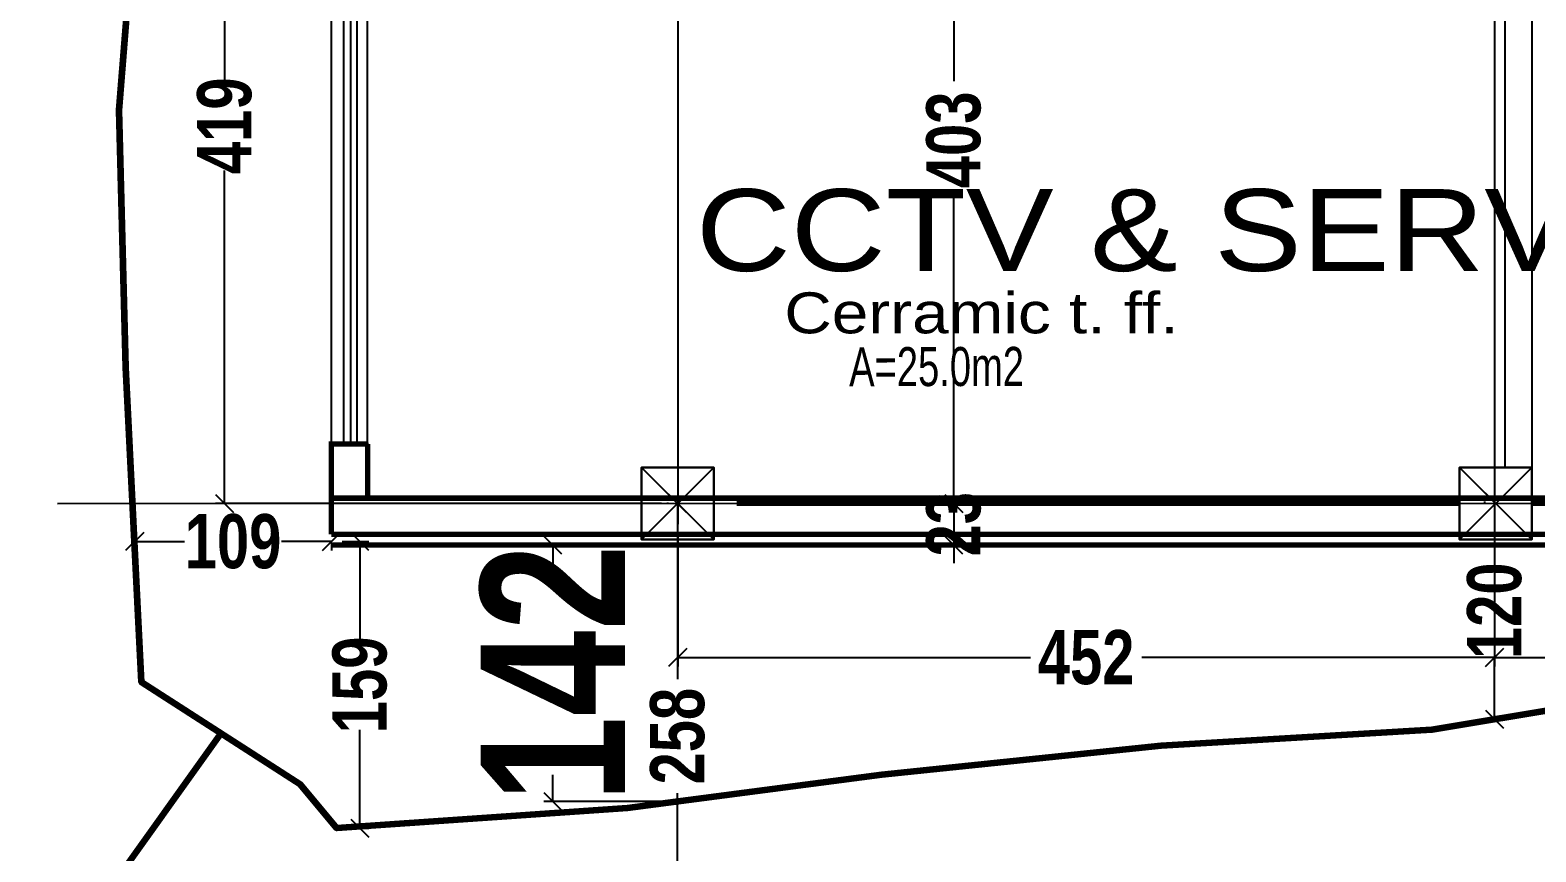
# Model space of a CAD drawing. Extents: x 285329 to 658348, y -83126 to -16980.
# Drawn here: x 327107 to 327941, y -42869 to -42414 of the extents above; entities that cross this region are included whole.
import ezdxf

# ---------------------------------------------------------------- set-up
doc = ezdxf.new("R2010")
doc.units = 0
doc.layers.get('0').update_dxf_attribs({"linetype": 'CONTINUOUS'})
doc.layers.get('DEFPOINTS').update_dxf_attribs({"color": 9, "linetype": 'CONTINUOUS'})
for name, color, linetype, lineweight in [('A-text finishing', 6, 'CONTINUOUS', 13), ('A-text function', 30, 'CONTINUOUS', 20), ('excavation border', 5, 'CONTINUOUS', 30), ('VIS', 8, 'CONTINUOUS', 18)]:
    doc.layers.add(name, color=color, linetype=linetype, lineweight=lineweight)
for name, color, linetype in [('AXIS', 1, 'CONTINUOUS'), ('COLUMN', 5, 'CONTINUOUS'), ('FURNITURE', 4, 'CONTINUOUS'), ('TEXT', 3, 'CONTINUOUS'), ('WALL', 7, 'CONTINUOUS'), ('WALL1', 2, 'CONTINUOUS')]:
    doc.layers.add(name, color=color, linetype=linetype)
doc.styles.add('ARIAL', font='BOD_CB.TTF', dxfattribs={"width": 1.2})
doc.styles.add('CITYBLUEPRINT', font='cityb___.ttf', dxfattribs={"width": 0.8})
doc.styles.get("Standard").update_dxf_attribs({"font": 'sanss___.ttf', "height": 15})
doc.dimstyles.new('50', dxfattribs={"dimtxt": 30, "dimasz": 10, "dimexe": 5, "dimexo": 6, "dimgap": 5, "dimtad": 0, "dimdec": 0, "dimdsep": 46, "dimtxsty": 'CITYBLUEPRINT', "dimblk1": 'OBLIQUE', "dimblk2": 'OBLIQUE', "dimsah": 1, "dimcen": 0.05, "dimdle": 0.03, "dimclre": 22, "dimclrt": 7, "dimadec": 0, "dimazin": 0, "dimtfac": 1, "dimtdec": 0, "dimtix": 1, "dimtmove": 0, "dimatfit": 3, "dimldrblk": 'OBLIQUE', "dimfxl": 1, "dimtolj": 1, "dimtzin": 0, "dimarcsym": 0})

# ---------------------------------------------------------------- blocks, each defined once
blk = doc.blocks.new('cbcb')
at = {"layer": 'AXIS'}
for p, q in [((327577.93, -10741.62), (327577.95, -14318.5)), ((328030.95, -10741.69), (328030.42, -14326.06))]:
    blk.add_line(p, q, dxfattribs=at)
blk = doc.blocks.new('_Oblique')
at = {"color": 0, "lineweight": -2}
blk.add_line((-0.5, -0.5), (0.5, 0.5), dxfattribs=at)
blk = doc.blocks.new('*D2864')
at = {"layer": 'DEFPOINTS', "color": 0, "linetype": 'Continuous', "lineweight": 5, "transparency": 16777216}
for p in [(327614.83, -42273.4), (327614.83, -42676.28), (327618.77, -42676.28)]:
    blk.add_point(p, dxfattribs=at)
at = {"layer": 'VIS', "color": 0, "linetype": 'Continuous', "lineweight": -2, "transparency": 16777216}
for p, q in [((327618.77, -42273.37), (327618.77, -42442.34)), ((327618.77, -42676.31), (327618.77, -42507.34))]:
    blk.add_line(p, q, dxfattribs=at)
at = {"layer": 'VIS', "color": 22, "linetype": 'Continuous', "lineweight": -2, "transparency": 16777216}
for p, q in [((327620.83, -42273.4), (327623.77, -42273.4)), ((327620.83, -42676.28), (327623.77, -42676.28))]:
    blk.add_line(p, q, dxfattribs=at)
at = {"layer": 'VIS', "color": 0, "linetype": 'Continuous', "lineweight": -2, "transparency": 16777216, "xscale": 10, "yscale": 10, "zscale": 10}
for p, rotation in [((327618.77, -42273.4), 90), ((327618.77, -42676.28), 270)]:
    blk.add_blockref('_Oblique', p, dxfattribs=dict(at, rotation=rotation))
at = {"layer": 'VIS', "color": 7, "linetype": 'Continuous', "lineweight": 5, "transparency": 16777216, "insert": (327618.77, -42474.84), "char_height": 30, "attachment_point": 5, "rotation": 90, "style": 'CITYBLUEPRINT'}
blk.add_mtext('\\A1;403', dxfattribs=at)
blk = doc.blocks.new('*D2865')
at = {"layer": 'DEFPOINTS', "color": 0, "linetype": 'Continuous', "lineweight": 5, "transparency": 16777216}
for p in [(327614.83, -42676.28), (327614.83, -42699.37), (327618.77, -42699.37)]:
    blk.add_point(p, dxfattribs=at)
at = {"layer": 'VIS', "color": 0, "linetype": 'Continuous', "lineweight": -2, "transparency": 16777216}
for p, q in [((327618.77, -42676.28), (327618.77, -42666.28)), ((327618.77, -42676.28), (327618.77, -42699.37)), ((327618.77, -42699.37), (327618.77, -42709.37))]:
    blk.add_line(p, q, dxfattribs=at)
at = {"layer": 'VIS', "color": 22, "linetype": 'Continuous', "lineweight": -2, "transparency": 16777216}
for p, q in [((327620.83, -42676.28), (327623.77, -42676.28)), ((327620.83, -42699.37), (327623.77, -42699.37))]:
    blk.add_line(p, q, dxfattribs=at)
at = {"layer": 'VIS', "color": 0, "linetype": 'Continuous', "lineweight": -2, "transparency": 16777216, "xscale": 10, "yscale": 10, "zscale": 10}
for p, rotation in [((327618.77, -42676.28), 270), ((327618.77, -42699.37), 90)]:
    blk.add_blockref('_Oblique', p, dxfattribs=dict(at, rotation=rotation))
at = {"layer": 'VIS', "color": 7, "linetype": 'Continuous', "lineweight": 5, "transparency": 16777216, "insert": (327618.77, -42687.82), "char_height": 30, "attachment_point": 5, "rotation": 90, "style": 'CITYBLUEPRINT'}
blk.add_mtext('\\A1;23', dxfattribs=at)
blk = doc.blocks.new('*D3010')
at = {"layer": 'DEFPOINTS', "color": 0, "linetype": 'Continuous', "lineweight": 5, "transparency": 16777216}
for p in [(327208.88, -42257.74), (327214.88, -42676.28), (327462.94, -42676.28)]:
    blk.add_point(p, dxfattribs=at)
at = {"layer": 'VIS', "color": 0, "linetype": 'Continuous', "lineweight": -2, "transparency": 16777216}
for p, q in [((327214.88, -42257.71), (327214.88, -42442.17)), ((327214.88, -42676.31), (327214.88, -42491.86))]:
    blk.add_line(p, q, dxfattribs=at)
at = {"layer": 'VIS', "color": 22, "linetype": 'Continuous', "lineweight": -2, "transparency": 16777216}
for p, q in [((327214.88, -42257.74), (327219.88, -42257.74)), ((327456.94, -42676.28), (327209.88, -42676.28))]:
    blk.add_line(p, q, dxfattribs=at)
at = {"layer": 'VIS', "color": 0, "linetype": 'Continuous', "lineweight": -2, "transparency": 16777216, "xscale": 10, "yscale": 10, "zscale": 10}
for p, rotation in [((327214.88, -42257.74), 90), ((327214.88, -42676.28), 270)]:
    blk.add_blockref('_Oblique', p, dxfattribs=dict(at, rotation=rotation))
at = {"layer": 'VIS', "color": 7, "linetype": 'Continuous', "lineweight": 5, "transparency": 16777216, "insert": (327214.88, -42467.01), "char_height": 30, "attachment_point": 5, "rotation": 90, "style": 'CITYBLUEPRINT'}
blk.add_mtext('\\A1;419', dxfattribs=at)
blk = doc.blocks.new('*D3013')
at = {"layer": 'DEFPOINTS', "color": 0, "linetype": 'Continuous', "lineweight": 5, "transparency": 16777216}
for p in [(327465.85, -42687.7), (327918.33, -42695.27), (327918.33, -42761.65)]:
    blk.add_point(p, dxfattribs=at)
at = {"layer": 'VIS', "color": 22, "linetype": 'Continuous', "lineweight": -2, "transparency": 16777216}
for p, q in [((327465.85, -42693.7), (327465.85, -42766.65)), ((327918.33, -42701.27), (327918.33, -42766.65))]:
    blk.add_line(p, q, dxfattribs=at)
at = {"layer": 'VIS', "color": 0, "linetype": 'Continuous', "lineweight": -2, "transparency": 16777216}
for p, q in [((327465.82, -42761.65), (327661.22, -42761.65)), ((327918.36, -42761.65), (327722.96, -42761.65))]:
    blk.add_line(p, q, dxfattribs=at)
at = {"layer": 'VIS', "color": 0, "linetype": 'Continuous', "lineweight": -2, "transparency": 16777216, "xscale": 10, "yscale": 10, "zscale": 10, "rotation": 180}
blk.add_blockref('_Oblique', (327465.85, -42761.65), dxfattribs=at)
at = {"layer": 'VIS', "color": 0, "linetype": 'Continuous', "lineweight": -2, "transparency": 16777216, "xscale": 10, "yscale": 10, "zscale": 10}
blk.add_blockref('_Oblique', (327918.33, -42761.65), dxfattribs=at)
at = {"layer": 'VIS', "color": 7, "linetype": 'Continuous', "lineweight": 5, "transparency": 16777216, "insert": (327692.09, -42761.65), "char_height": 30, "attachment_point": 5, "style": 'CITYBLUEPRINT'}
blk.add_mtext('\\A1;452', dxfattribs=at)
blk = doc.blocks.new('*D3014')
at = {"layer": 'DEFPOINTS', "color": 0, "linetype": 'Continuous', "lineweight": 5, "transparency": 16777216}
for p in [(327918.33, -42695.27), (328558.65, -42695.27), (328558.65, -42761.65)]:
    blk.add_point(p, dxfattribs=at)
at = {"layer": 'VIS', "color": 22, "linetype": 'Continuous', "lineweight": -2, "transparency": 16777216}
for p, q in [((327918.33, -42701.27), (327918.33, -42766.65)), ((328558.65, -42701.27), (328558.65, -42766.65))]:
    blk.add_line(p, q, dxfattribs=at)
at = {"layer": 'VIS', "color": 0, "linetype": 'Continuous', "lineweight": -2, "transparency": 16777216}
for p, q in [((327918.3, -42761.65), (328204.99, -42761.65)), ((328558.68, -42761.65), (328271.99, -42761.65))]:
    blk.add_line(p, q, dxfattribs=at)
at = {"layer": 'VIS', "color": 0, "linetype": 'Continuous', "lineweight": -2, "transparency": 16777216, "xscale": 10, "yscale": 10, "zscale": 10, "rotation": 180}
blk.add_blockref('_Oblique', (327918.33, -42761.65), dxfattribs=at)
at = {"layer": 'VIS', "color": 0, "linetype": 'Continuous', "lineweight": -2, "transparency": 16777216, "xscale": 10, "yscale": 10, "zscale": 10}
blk.add_blockref('_Oblique', (328558.65, -42761.65), dxfattribs=at)
at = {"layer": 'VIS', "color": 7, "linetype": 'Continuous', "lineweight": 5, "transparency": 16777216, "insert": (328238.49, -42761.65), "char_height": 30, "attachment_point": 5, "style": 'CITYBLUEPRINT'}
blk.add_mtext('\\A1;640', dxfattribs=at)
blk = doc.blocks.new('*D3015')
at = {"layer": 'DEFPOINTS', "color": 0, "linetype": 'Continuous', "lineweight": 5, "transparency": 16777216}
for p in [(327465.78, -42676.21), (327465.78, -42934.25), (327465.78, -42934.25)]:
    blk.add_point(p, dxfattribs=at)
at = {"layer": 'VIS', "color": 22, "linetype": 'Continuous', "lineweight": -2, "transparency": 16777216}
for p, q in [((327459.78, -42676.21), (327460.78, -42676.21)), ((327459.78, -42934.25), (327460.78, -42934.25))]:
    blk.add_line(p, q, dxfattribs=at)
at = {"layer": 'VIS', "color": 0, "linetype": 'Continuous', "lineweight": -2, "transparency": 16777216}
for p, q in [((327465.78, -42676.18), (327465.78, -42773.66)), ((327465.78, -42934.28), (327465.78, -42836.8))]:
    blk.add_line(p, q, dxfattribs=at)
at = {"layer": 'VIS', "color": 0, "linetype": 'Continuous', "lineweight": -2, "transparency": 16777216, "xscale": 10, "yscale": 10, "zscale": 10}
for p, rotation in [((327465.78, -42676.21), 90), ((327465.78, -42934.25), 270)]:
    blk.add_blockref('_Oblique', p, dxfattribs=dict(at, rotation=rotation))
at = {"layer": 'VIS', "color": 7, "linetype": 'Continuous', "lineweight": 5, "transparency": 16777216, "insert": (327465.78, -42805.23), "char_height": 30, "attachment_point": 5, "rotation": 90, "style": 'CITYBLUEPRINT'}
blk.add_mtext('\\A1;258', dxfattribs=at)
blk = doc.blocks.new('*D3069')
at = {"layer": 'DEFPOINTS', "color": 0, "linetype": 'Continuous', "lineweight": 5, "transparency": 16777216}
for p in [(327918.33, -42675.64), (327918.33, -42795.87), (327918.37, -42795.87)]:
    blk.add_point(p, dxfattribs=at)
at = {"layer": 'VIS', "color": 22, "linetype": 'Continuous', "lineweight": -2, "transparency": 16777216}
for p, q in [((327912.33, -42675.64), (327913.33, -42675.64)), ((327912.37, -42795.87), (327913.33, -42795.87))]:
    blk.add_line(p, q, dxfattribs=at)
at = {"layer": 'VIS', "color": 0, "linetype": 'Continuous', "lineweight": -2, "transparency": 16777216}
for p, q in [((327918.33, -42675.61), (327918.33, -42708.52)), ((327918.33, -42795.9), (327918.33, -42762.99))]:
    blk.add_line(p, q, dxfattribs=at)
at = {"layer": 'VIS', "color": 0, "linetype": 'Continuous', "lineweight": -2, "transparency": 16777216, "xscale": 10, "yscale": 10, "zscale": 10}
for p, rotation in [((327918.33, -42675.64), 90), ((327918.33, -42795.87), 270)]:
    blk.add_blockref('_Oblique', p, dxfattribs=dict(at, rotation=rotation))
at = {"layer": 'VIS', "color": 7, "linetype": 'Continuous', "lineweight": 5, "transparency": 16777216, "insert": (327918.33, -42735.76), "char_height": 30, "attachment_point": 5, "rotation": 90, "style": 'CITYBLUEPRINT'}
blk.add_mtext('\\A1;120', dxfattribs=at)
blk = doc.blocks.new('*D3070')
at = {"layer": 'DEFPOINTS', "color": 0, "linetype": 'Continuous', "lineweight": 5, "transparency": 16777216}
for p in [(327165.06, -42697.41), (327274.06, -42693.37), (327165.06, -42698.74)]:
    blk.add_point(p, dxfattribs=at)
at = {"layer": 'VIS', "color": 0, "linetype": 'Continuous', "lineweight": -2, "transparency": 16777216}
for p, q in [((327165.03, -42697.41), (327192.74, -42697.41)), ((327274.09, -42697.41), (327246.38, -42697.41))]:
    blk.add_line(p, q, dxfattribs=at)
at = {"layer": 'VIS', "color": 22, "linetype": 'Continuous', "lineweight": -2, "transparency": 16777216}
for p, q in [((327165.06, -42692.74), (327165.06, -42692.41)), ((327274.06, -42699.37), (327274.06, -42702.41))]:
    blk.add_line(p, q, dxfattribs=at)
at = {"layer": 'VIS', "color": 0, "linetype": 'Continuous', "lineweight": -2, "transparency": 16777216, "xscale": 10, "yscale": 10, "zscale": 10, "rotation": 180}
blk.add_blockref('_Oblique', (327165.06, -42697.41), dxfattribs=at)
at = {"layer": 'VIS', "color": 0, "linetype": 'Continuous', "lineweight": -2, "transparency": 16777216, "xscale": 10, "yscale": 10, "zscale": 10}
blk.add_blockref('_Oblique', (327274.06, -42697.41), dxfattribs=at)
at = {"layer": 'VIS', "color": 7, "linetype": 'Continuous', "lineweight": 5, "transparency": 16777216, "insert": (327219.56, -42697.41), "char_height": 30, "attachment_point": 5, "style": 'CITYBLUEPRINT'}
blk.add_mtext('\\A1;109', dxfattribs=at)
blk = doc.blocks.new('*D3071')
at = {"layer": 'DEFPOINTS', "color": 0, "linetype": 'Continuous', "lineweight": 5, "transparency": 16777216}
for p in [(327274.06, -42697.41), (327277.11, -42856.2), (327289.78, -42856.2)]:
    blk.add_point(p, dxfattribs=at)
at = {"layer": 'VIS', "color": 22, "linetype": 'Continuous', "lineweight": -2, "transparency": 16777216}
for p, q in [((327280.06, -42697.41), (327294.78, -42697.41)), ((327283.11, -42856.2), (327294.78, -42856.2))]:
    blk.add_line(p, q, dxfattribs=at)
at = {"layer": 'VIS', "color": 0, "linetype": 'Continuous', "lineweight": -2, "transparency": 16777216}
for p, q in [((327289.78, -42697.38), (327289.78, -42751.83)), ((327289.78, -42856.23), (327289.78, -42801.79))]:
    blk.add_line(p, q, dxfattribs=at)
at = {"layer": 'VIS', "color": 0, "linetype": 'Continuous', "lineweight": -2, "transparency": 16777216, "xscale": 10, "yscale": 10, "zscale": 10}
for p, rotation in [((327289.78, -42697.41), 90), ((327289.78, -42856.2), 270)]:
    blk.add_blockref('_Oblique', p, dxfattribs=dict(at, rotation=rotation))
at = {"layer": 'VIS', "color": 7, "linetype": 'Continuous', "lineweight": 5, "transparency": 16777216, "insert": (327289.78, -42776.81), "char_height": 30, "attachment_point": 5, "rotation": 90, "style": 'CITYBLUEPRINT'}
blk.add_mtext('\\A1;159', dxfattribs=at)
blk = doc.blocks.new('*D3096')
at = {"layer": 'DEFPOINTS', "color": 0, "linetype": 'Continuous', "lineweight": 5, "transparency": 16777216}
for p in [(327465.85, -42699.37), (327396.64, -42841.43), (327465.78, -42841.43)]:
    blk.add_point(p, dxfattribs=at)
at = {"layer": 'VIS', "color": 22, "linetype": 'Continuous', "lineweight": -2, "transparency": 16777216}
for p, q in [((327459.85, -42699.37), (327391.64, -42699.37)), ((327459.78, -42841.43), (327391.64, -42841.43))]:
    blk.add_line(p, q, dxfattribs=at)
at = {"layer": 'VIS', "color": 0, "linetype": 'Continuous', "lineweight": -2, "transparency": 16777216}
for p, q in [((327396.64, -42699.34), (327396.64, -42714.11)), ((327396.64, -42841.46), (327396.64, -42826.69))]:
    blk.add_line(p, q, dxfattribs=at)
at = {"layer": 'VIS', "color": 0, "linetype": 'Continuous', "lineweight": -2, "transparency": 16777216, "xscale": 10, "yscale": 10, "zscale": 10}
for p, rotation in [((327396.64, -42699.37), 90), ((327396.64, -42841.43), 270)]:
    blk.add_blockref('_Oblique', p, dxfattribs=dict(at, rotation=rotation))
at = {"layer": 'VIS', "color": 7, "linetype": 'Continuous', "lineweight": 5, "transparency": 16777216, "insert": (327396.64, -42770.4), "char_height": 80, "attachment_point": 5, "rotation": 90, "style": 'CITYBLUEPRINT'}
blk.add_mtext('\\A1;142', dxfattribs=at)

msp = doc.modelspace()

# ---------------------------------------------------------------- linework, layer by layer
at = {"layer": 'AXIS', "ltscale": 3}
for p, q in [((327485.85, -42696.28), (327445.85, -42656.28)), ((327445.85, -42696.28), (327485.85, -42656.28)), ((327938.97, -42696.28), (327898.97, -42656.28)), ((327898.97, -42696.28), (327938.97, -42656.28))]:
    msp.add_line(p, q, dxfattribs=at)
at = {"layer": 'AXIS'}
msp.add_line((327122.38, -42676.28), (329468.74, -42675.77), dxfattribs=at)
at = {"layer": 'COLUMN'}
for points in [[(327485.85, -42696.28), (327485.85, -42656.28), (327445.85, -42656.28), (327445.85, -42696.28), (327485.85, -42696.28)], [(327445.85, -42696.28), (327445.85, -42656.28), (327485.85, -42656.28), (327485.85, -42696.28), (327445.85, -42696.28)], [(327938.97, -42696.28), (327938.97, -42656.28), (327898.97, -42656.28), (327898.97, -42696.28), (327938.97, -42696.28)], [(327898.97, -42696.28), (327898.97, -42656.28), (327938.97, -42656.28), (327938.97, -42696.28), (327898.97, -42696.28)]]:
    msp.add_lwpolyline(points, dxfattribs=at)
at = {"layer": 'excavation border', "lineweight": 200}
msp.add_lwpolyline([(328036.78, -42776.18), (327883.65, -42801.64), (327733.7, -42810.64), (327579.02, -42826.58), (327438.12, -42845.06), (327277.11, -42856.2), (327256.92, -42832.06), (327168.83, -42775.27), (327160.24, -42600.94), (327156.38, -42458.44), (327170.85, -42278.48), (327169.47, -42130.05), (327169.44, -41961.05), (327179.3, -41824.38), (327165.76, -41647.78), (327198.57, -41494.03), (327174.79, -41316.93), (327189.3, -41173.82), (327188.98, -41039.48), (327196.2, -40861.36)], dxfattribs=at)
at = {"layer": 'FURNITURE', "ltscale": 3}
msp.add_lwpolyline([(327288.38, -42643.9), (327288.38, -42274.81), (327280.72, -42274.81), (327280.72, -42643.9)], dxfattribs=at)
at = {"layer": 'VIS', "color": 0, "linetype": 'Continuous', "lineweight": 140}
msp.add_line((327212.87, -42803.67), (326680.89, -43547.17), dxfattribs=at)
at = {"layer": 'WALL', "linetype": 'Continuous'}
for p, q in [((327923.97, -42272.74), (327923.97, -42656.28)), ((327938.97, -42272.74), (327938.97, -42656.28))]:
    msp.add_line(p, q, dxfattribs=at)
at = {"layer": 'WALL', "linetype": 'Continuous', "ltscale": 3}
for points in [[(327294.06, -42673.37), (327294.06, -42242.99)], [(327274.06, -42643.37), (327274.06, -42258.74)], [(327274.06, -42642.62), (327274.06, -42658.37)], [(327274.06, -42642.62), (327274.06, -42642.62)], [(327274.06, -42642.62), (327274.06, -42642.62)], [(327294.06, -42642.62), (327294.06, -42658.37)], [(327294.06, -42642.62), (327294.06, -42642.62)]]:
    msp.add_lwpolyline(points, dxfattribs=at)
at = {"layer": 'WALL', "linetype": 'Continuous', "const_width": 3}
for points in [[(327294.06, -42643.37), (327274.06, -42643.37), (327274.06, -42658.37)], [(327294.06, -42643.37), (327294.06, -42658.37)], [(327294.06, -42673.37), (327274.06, -42673.37), (327274.06, -42658.37)], [(327294.06, -42673.37), (327294.06, -42658.37)], [(327274.06, -42693.37), (327274.06, -42673.37)], [(327294.06, -42673.37), (329024.01, -42673.37)], [(327898.97, -42676.28), (327498.49, -42676.28)]]:
    msp.add_lwpolyline(points, dxfattribs=at)
at = {"layer": 'WALL', "linetype": 'Continuous'}
msp.add_lwpolyline([(327274.06, -42673.37), (327294.06, -42673.37), (327294.06, -42643.37), (327274.06, -42643.37)], close=True, dxfattribs=at)
at = {"layer": 'WALL', "linetype": 'Continuous', "ltscale": 3, "const_width": 3}
for points in [[(329024.01, -42673.37), (327294.06, -42673.37)], [(327938.97, -42676.28), (328539.29, -42676.28)], [(329022.68, -42693.37), (327274.06, -42693.37)]]:
    msp.add_lwpolyline(points, dxfattribs=at)
at = {"layer": 'WALL', "color": 6, "linetype": 'Continuous', "const_width": 3}
msp.add_lwpolyline([(329022.68, -42699.37), (327273.58, -42699.37)], dxfattribs=at)
at = {"layer": 'WALL1'}
msp.add_line((327284.55, -42274.81), (327284.55, -42643.9), dxfattribs=at)

# ---------------------------------------------------------------- block references
at = {"layer": 'VIS', "linetype": 'Continuous', "lineweight": 5}
msp.add_blockref('cbcb', (-112.1, -28369.21), dxfattribs=at)

# ---------------------------------------------------------------- texts
at = {"layer": 'A-text finishing', "style": 'ARIAL', "width": 1.2}
msp.add_text('Cerramic t. ff.', height=22.68, dxfattribs=at).set_placement((327524.94, -42582.03))
at = {"layer": 'A-text function', "insert": (327475.92, -42502.14), "char_height": 45.36, "width": 1374.1926, "attachment_point": 1, "style": 'ARIAL'}
msp.add_mtext('CCTV & SERV.', dxfattribs=at)
at = {"layer": 'TEXT', "width": 0.7}
msp.add_text('A=25.0m2', height=21.6, rotation=0.12695, dxfattribs=at).set_placement((327560.85, -42611.36))

# ---------------------------------------------------------------- dimensions: what is measured, and where the dimension line sits
at = {"layer": 'VIS', "linetype": 'Continuous', "lineweight": 5}
for base, p1, p2, override, picture, middle in [((327214.88, -42676.28), (327208.88, -42257.74), (327462.94, -42676.28), {"dimtmove": 1}, '*D3010', (327214.88, -42467.01)), ((327618.77, -42676.28), (327614.83, -42273.4), (327614.83, -42676.28), {"dimtmove": 1}, '*D2864', (327618.77, -42474.84)), ((327618.77, -42699.37), (327614.83, -42676.28), (327614.83, -42699.37), {"dimtmove": 1}, '*D2865', (327618.77, -42687.82)), ((327396.64, -42841.43), (327465.85, -42699.37), (327465.78, -42841.43), {"dimtxt": 80}, '*D3096', (327396.64, -42770.4))]:
    dim = msp.add_linear_dim(base=base, p1=p1, p2=p2, angle=90, dimstyle='50', override=override, dxfattribs=at)
    dim.commit()
    dim.dimension.update_dxf_attribs({"geometry": picture, "text_midpoint": middle})
for base, p1, p2, picture, middle in [((327465.78, -42934.25), (327465.78, -42676.21), (327465.78, -42934.25), '*D3015', (327465.78, -42805.23)), ((327918.33, -42795.87), (327918.33, -42675.64), (327918.37, -42795.87), '*D3069', (327918.33, -42735.76)), ((327289.78, -42856.2), (327274.06, -42697.41), (327277.11, -42856.2), '*D3071', (327289.78, -42776.81))]:
    dim = msp.add_linear_dim(base=base, p1=p1, p2=p2, angle=90, dimstyle='50', dxfattribs=at)
    dim.commit()
    dim.dimension.update_dxf_attribs({"geometry": picture, "text_midpoint": middle})
for base, p1, p2, picture, middle in [((327165.06, -42697.41), (327274.06, -42693.37), (327165.06, -42698.74), '*D3070', (327219.56, -42697.41)), ((327918.33, -42761.65), (327465.85, -42687.7), (327918.33, -42695.27), '*D3013', (327692.09, -42761.65))]:
    dim = msp.add_linear_dim(base=base, p1=p1, p2=p2, dimstyle='50', dxfattribs=at)
    dim.commit()
    dim.dimension.update_dxf_attribs({"geometry": picture, "text_midpoint": middle})
dim = msp.add_linear_dim(base=(328558.65, -42761.65), p1=(327918.33, -42695.27), p2=(328558.65, -42695.27), dimstyle='50', override={"dimtmove": 1}, dxfattribs=at)
dim.commit()
dim.dimension.update_dxf_attribs({"geometry": '*D3014', "text_midpoint": (328238.49, -42761.65)})

doc.saveas('drawing.dxf')
